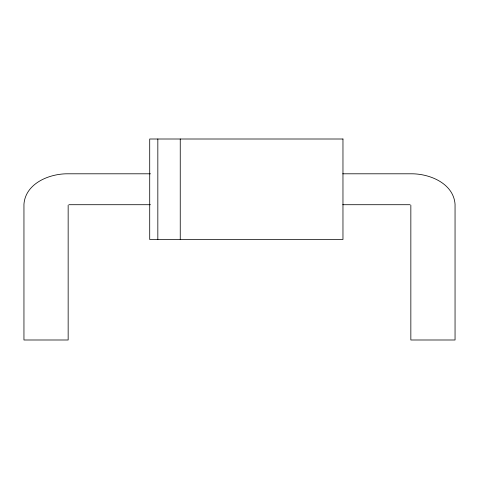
<?xml version="1.0" encoding="UTF-8"?>
<svg xmlns="http://www.w3.org/2000/svg" width="479" height="479" viewBox="0 0 479 479"><rect width="100%" height="100%" fill="white"/><g stroke="black" fill="none" stroke-linecap="round" stroke-linejoin="round"><path stroke-width="0.72" d="M150.478 173.799L67.437 173.799C49.145 173.727 25.501 183.469 23.95 204.21L23.95 339.994L68.156 339.994L68.156 205.222M342.736 173.799L411.563 173.799C429.855 173.727 453.499 183.469 455.05 204.21L455.05 339.994L410.844 339.994L410.844 205.222M68.886 204.713L150.448 204.713M342.766 204.713L410.114 204.713M180.248 139.006L180.248 239.5M157.831 139.006L157.831 239.5M342.964 139.006L149.711 139.006L149.711 239.5L342.964 239.5L342.964 139.006"/></g></svg>
